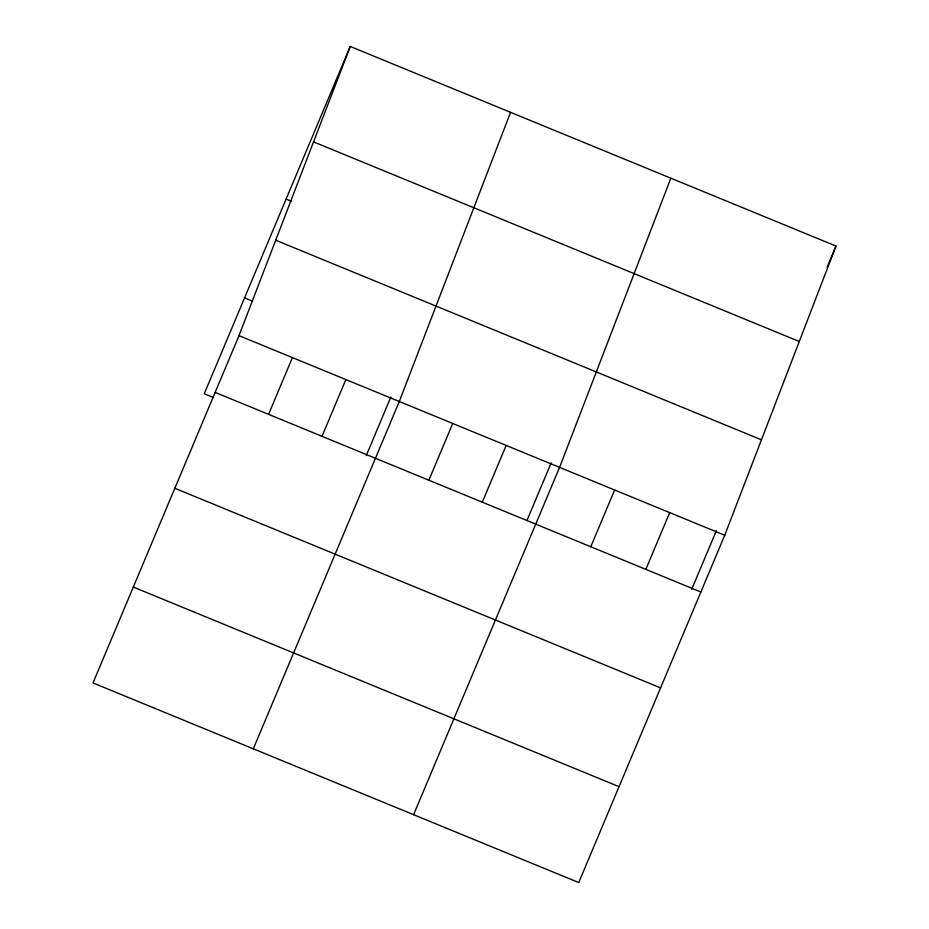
<?xml version="1.0" encoding="UTF-8"?>
<svg xmlns="http://www.w3.org/2000/svg" width="929" height="929" viewBox="0 0 929 929"><rect width="100%" height="100%" fill="white"/><g stroke="black" fill="none" stroke-linecap="round" stroke-linejoin="round"><path stroke-width="1.39" d="M238.997 335.648L350.256 46.45L835.995 246.057L724.736 535.243L578.744 882.55L93.005 682.943L238.997 335.648L724.736 535.243M510.555 112.316L399.296 401.514L253.303 748.82M670.843 178.194L559.583 467.38L413.591 814.687M350.256 46.45L204.264 393.757L213.612 397.589M268.574 414.357L292.426 357.607M322.003 436.305L345.855 379.555M366.235 455.628L390.865 397.031M428.861 480.223L452.725 423.473M482.302 502.183L506.154 445.432M527.091 520.159L551.164 462.897M590.774 546.751L614.638 490.001M645.829 569.384L669.681 512.622M691.687 589.358L716.317 530.761M827.124 267.169L835.995 246.057M313.537 141.882L799.277 341.489M286.097 199.085L291.439 201.279M275.716 240.216L761.455 439.812M244.571 297.872L252.583 301.159M215.145 392.398L700.884 592.005M174.838 488.282L660.577 687.878M133.311 587.07L619.051 786.666"/></g></svg>
